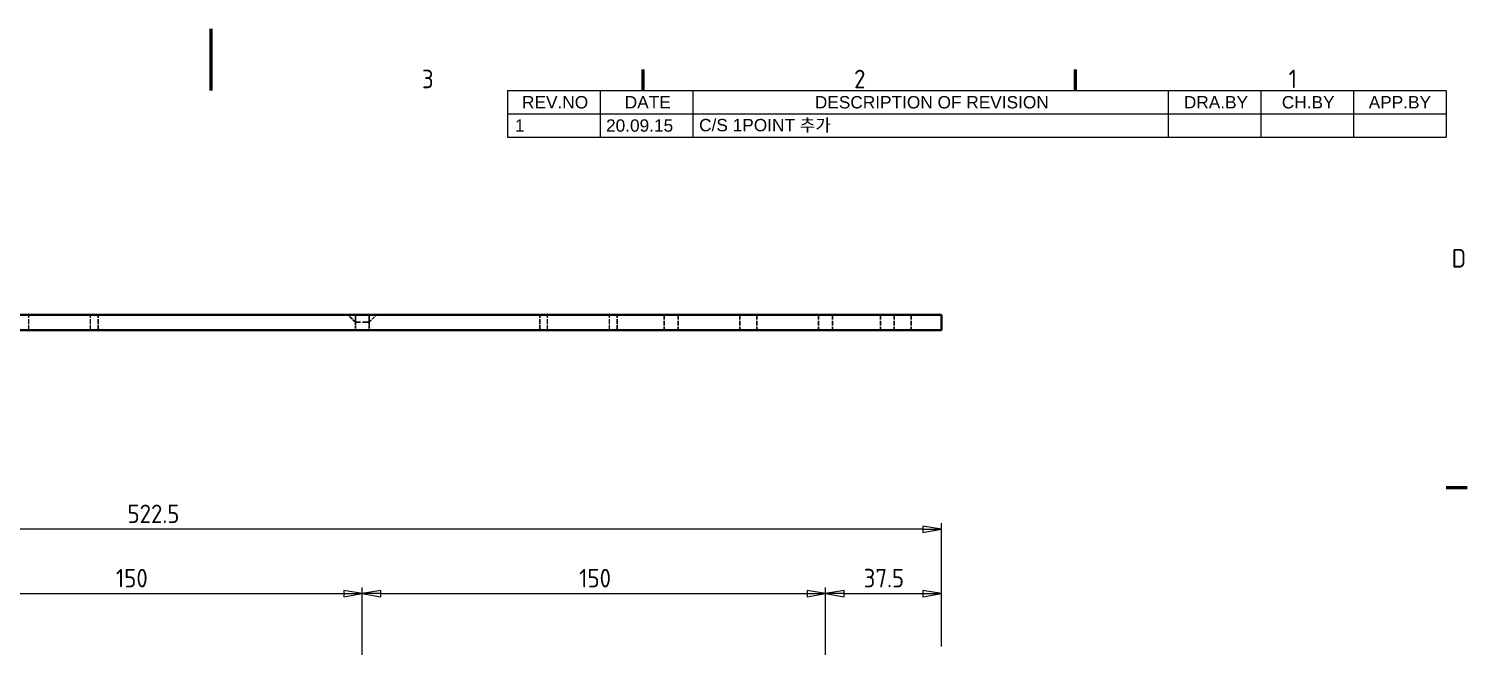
# Model space of a CAD drawing. Header units: millimetres. Extents: x 0 to 840, y 0 to 594.
# Drawn here: x 361 to 826.8, y 394.1 to 594 of the extents above; entities that cross this region are included whole.
import ezdxf

# ---------------------------------------------------------------- set-up
doc = ezdxf.new("R2010")
doc.units = ezdxf.units.MM
doc.header["$LTSCALE"] = 2
doc.linetypes.add('DASHED', pattern=[0.2067, 0.1654, -0.0413])
doc.layers.get('0').update_dxf_attribs({"lineweight": 25})
for name, color, linetype, lineweight in [('가려진 것(ISO)', 5, 'DASHED', 35), ('가려진 좁은 것(ISO)', 5, 'DASHED', 25), ('가시적인 것(ISO)', 7, 'Continuous', 50), ('경계(ISO)', 7, 'Continuous', 70), ('기호(ISO)', 7, 'Continuous', 25), ('치수(ISO)', 7, 'Continuous', 25)]:
    doc.layers.add(name, color=color, linetype=linetype, lineweight=lineweight)
doc.styles.add('ISO ProportionalPSTEK', font='isocp.shx')
doc.styles.add('주 문자 (JIS)', font='arial.ttf')
doc.dimstyles.new('PSTEK', dxfattribs={"dimscale": 2, "dimtxt": 3, "dimasz": 3, "dimexe": 1, "dimexo": 1, "dimgap": 1, "dimtad": 1, "dimrnd": 1e-08, "dimdsep": 46, "dimtxsty": 'ISO ProportionalPSTEK', "dimblk": 'Filled-1', "dimcen": 0.09, "dimdle": 10, "dimclrd": 3, "dimclre": 3, "dimclrt": 1, "dimadec": 1, "dimazin": 2, "dimtfac": 1, "dimtmove": 0, "dimatfit": 3, "dimfxl": 0, "dimtolj": 1, "dimlwd": -1, "dimlwe": -1, "dimarcsym": 0})

# ---------------------------------------------------------------- blocks, each defined once
blk = doc.blocks.new('경계 Default Border')
at = {"layer": '경계(ISO)'}
for p, q in [((280, 287), (280, 290.4)), ((350, 287), (350, 290.4)), ((410, 222.75), (413.4, 222.75))]:
    blk.add_line(p, q, dxfattribs=at)
at = {"layer": '경계(ISO)', "flags": 128}
blk.add_lwpolyline([(210, 297), (210, 287)], dxfattribs=at)
at = {"layer": '경계(ISO)', "color": 1, "char_height": 3, "attachment_point": 7, "style": 'ISO ProportionalPSTEK'}
for s, insert in [('3', (244.17, 287.37)), ('2', (314.13, 287.37)), ('1', (384.49, 287.4)), ('D', (410.88, 258.35))]:
    blk.add_mtext(s, dxfattribs=dict(at, insert=insert))
blk = doc.blocks.new('리비전 내역')
at = {"layer": '기호(ISO)'}
for p, q in [((258, 287), (410, 287)), ((258, 287), (258, 283.22)), ((273, 287), (273, 283.22)), ((288, 287), (288, 283.22)), ((365, 287), (365, 283.22)), ((380, 287), (380, 283.22)), ((395, 287), (395, 283.22)), ((410, 287), (410, 283.22)), ((258, 283.22), (410, 283.22)), ((258, 283.22), (258, 279.44)), ((273, 283.22), (273, 279.44)), ((288, 283.22), (288, 279.44)), ((365, 283.22), (365, 279.44)), ((380, 283.22), (380, 279.44)), ((395, 283.22), (395, 279.44)), ((410, 283.22), (410, 279.44)), ((258, 279.44), (410, 279.44))]:
    blk.add_line(p, q, dxfattribs=at)
at = {"layer": '기호(ISO)', "color": 7, "char_height": 2, "attachment_point": 7, "style": '주 문자 (JIS)'}
for s, insert in [('REV.NO', (260.37, 284.08)), ('DATE', (277, 284.11)), ('DESCRIPTION OF REVISION', (307.78, 284.08)), ('DRA.BY', (367.52, 284.11)), ('CH.BY', (383.38, 284.08)), ('APP.BY', (397.45, 284.11)), ('1', (259.21, 280.33)), ('20.09.15', (273.97, 280.31)), ('C/S 1POINT 추가', (289.04, 280.19))]:
    blk.add_mtext(s, dxfattribs=dict(at, insert=insert))
blk = doc.blocks.new('Filled-1')
at = {"color": 0}
for p, q in [((0, 0), (-1, 0.167)), ((-1, 0.167), (-1, -0.167)), ((-1, 0), (0, 0)), ((-1, -0.167), (0, 0))]:
    blk.add_line(p, q, dxfattribs=at)
at = {"color": 0, "flags": 128}
blk.add_lwpolyline([(-1, -0.167), (0, 0)], dxfattribs=at)
at = {"color": 0}
blk.add_solid([(-1, -0.167), (0, 0), (-1, 0.167), (-1, -0.167)], dxfattribs=at)
blk = doc.blocks.new('*D35')
at = {"layer": 'Defpoints', "color": 0}
for p in [(134.02, 431.97), (134.02, 391.97), (656.52, 391.97)]:
    blk.add_point(p, dxfattribs=at)
at = {"layer": '치수(ISO)', "color": 3}
for p, q in [((134.02, 393.97), (134.02, 433.97)), ((656.52, 393.97), (656.52, 433.97)), ((650.52, 431.97), (140.02, 431.97))]:
    blk.add_line(p, q, dxfattribs=at)
at = {"layer": '치수(ISO)', "color": 3, "xscale": 6, "yscale": 6, "zscale": 6, "rotation": 180}
blk.add_blockref('Filled-1', (134.02, 431.97), dxfattribs=at)
at = {"layer": '치수(ISO)', "color": 3, "xscale": 6, "yscale": 6, "zscale": 6}
blk.add_blockref('Filled-1', (656.52, 431.97), dxfattribs=at)
at = {"layer": '치수(ISO)', "color": 1, "insert": (393, 439.98), "char_height": 6, "attachment_point": 1, "style": 'ISO ProportionalPSTEK'}
blk.add_mtext('\\A1;522.5', dxfattribs=at)
blk = doc.blocks.new('*D41')
at = {"layer": 'Defpoints', "color": 0}
for p in [(469.02, 411.15), (319.02, 372.22), (469.02, 372.22)]:
    blk.add_point(p, dxfattribs=at)
at = {"layer": '치수(ISO)', "color": 3}
for p, q in [((319.02, 374.22), (319.02, 413.15)), ((325.02, 411.15), (463.02, 411.15)), ((469.02, 374.22), (469.02, 413.15))]:
    blk.add_line(p, q, dxfattribs=at)
at = {"layer": '치수(ISO)', "color": 3, "xscale": 6, "yscale": 6, "zscale": 6, "rotation": 180}
blk.add_blockref('Filled-1', (319.02, 411.15), dxfattribs=at)
at = {"layer": '치수(ISO)', "color": 3, "xscale": 6, "yscale": 6, "zscale": 6}
blk.add_blockref('Filled-1', (469.02, 411.15), dxfattribs=at)
at = {"layer": '치수(ISO)', "color": 1, "insert": (389.24, 419.15), "char_height": 6, "attachment_point": 1, "style": 'ISO ProportionalPSTEK'}
blk.add_mtext('\\A1;150', dxfattribs=at)
blk = doc.blocks.new('*D42')
at = {"layer": 'Defpoints', "color": 0}
for p in [(619.02, 411.15), (469.02, 372.22), (619.02, 372.22)]:
    blk.add_point(p, dxfattribs=at)
at = {"layer": '치수(ISO)', "color": 3}
for p, q in [((469.02, 374.22), (469.02, 413.15)), ((475.02, 411.15), (613.02, 411.15)), ((619.02, 374.22), (619.02, 413.15))]:
    blk.add_line(p, q, dxfattribs=at)
at = {"layer": '치수(ISO)', "color": 3, "xscale": 6, "yscale": 6, "zscale": 6, "rotation": 180}
blk.add_blockref('Filled-1', (469.02, 411.15), dxfattribs=at)
at = {"layer": '치수(ISO)', "color": 3, "xscale": 6, "yscale": 6, "zscale": 6}
blk.add_blockref('Filled-1', (619.02, 411.15), dxfattribs=at)
at = {"layer": '치수(ISO)', "color": 1, "insert": (539.24, 419.15), "char_height": 6, "attachment_point": 1, "style": 'ISO ProportionalPSTEK'}
blk.add_mtext('\\A1;150', dxfattribs=at)
blk = doc.blocks.new('*D43')
at = {"layer": 'Defpoints', "color": 0}
for p in [(656.52, 411.15), (656.52, 391.97), (619.02, 372.22)]:
    blk.add_point(p, dxfattribs=at)
at = {"layer": '치수(ISO)', "color": 3}
for p, q in [((619.02, 374.22), (619.02, 413.15)), ((625.02, 411.15), (650.52, 411.15)), ((656.52, 393.97), (656.52, 413.15))]:
    blk.add_line(p, q, dxfattribs=at)
at = {"layer": '치수(ISO)', "color": 3, "xscale": 6, "yscale": 6, "zscale": 6, "rotation": 180}
blk.add_blockref('Filled-1', (619.02, 411.15), dxfattribs=at)
at = {"layer": '치수(ISO)', "color": 3, "xscale": 6, "yscale": 6, "zscale": 6}
blk.add_blockref('Filled-1', (656.52, 411.15), dxfattribs=at)
at = {"layer": '치수(ISO)', "color": 1, "insert": (631.37, 419.15), "char_height": 6, "attachment_point": 1, "style": 'ISO ProportionalPSTEK'}
blk.add_mtext('\\A1;37.5', dxfattribs=at)

msp = doc.modelspace()

# ---------------------------------------------------------------- linework, layer by layer
at = {"layer": '가려진 것(ISO)', "ltscale": 4.761642}
for p, q in [((383.521, 496.444), (383.521, 501.444)), ((526.521, 496.444), (526.521, 501.444)), ((551.521, 496.444), (551.521, 501.444)), ((566.771, 501.444), (566.771, 496.444)), ((571.271, 501.444), (571.271, 496.444)), ((591.271, 501.444), (591.271, 496.444)), ((596.771, 501.444), (596.771, 496.444)), ((616.771, 501.444), (616.771, 496.444)), ((621.271, 501.444), (621.271, 496.444)), ((636.771, 501.444), (636.771, 496.444)), ((641.271, 501.444), (641.271, 496.444)), ((646.771, 501.444), (646.771, 496.444))]:
    msp.add_line(p, q, dxfattribs=at)
at = {"layer": '가려진 것(ISO)', "ltscale": 3.299618}
for p, q in [((466.771, 498.994), (464.321, 501.444)), ((471.271, 498.994), (473.721, 501.444))]:
    msp.add_line(p, q, dxfattribs=at)
at = {"layer": '가려진 것(ISO)', "ltscale": 2.333153}
for p, q in [((466.771, 501.444), (466.771, 498.994)), ((471.271, 501.444), (471.271, 498.994))]:
    msp.add_line(p, q, dxfattribs=at)
at = {"layer": '가려진 것(ISO)', "ltscale": 6.731654}
msp.add_line((471.271, 498.994), (466.771, 498.994), dxfattribs=at)
at = {"layer": '가려진 것(ISO)', "ltscale": 2.428388}
for p, q in [((466.771, 498.994), (466.771, 496.444)), ((471.271, 498.994), (471.271, 496.444))]:
    msp.add_line(p, q, dxfattribs=at)
at = {"layer": '가려진 좁은 것(ISO)', "ltscale": 4.761642}
for p, q in [((361.021, 496.444), (361.021, 501.444)), ((381.021, 496.444), (381.021, 501.444)), ((529.021, 496.444), (529.021, 501.444)), ((549.021, 496.444), (549.021, 501.444))]:
    msp.add_line(p, q, dxfattribs=at)
at = {"layer": '가시적인 것(ISO)'}
for p, q in [((134.021, 501.444), (656.521, 501.444)), ((656.521, 496.444), (656.521, 501.444)), ((656.521, 496.444), (134.021, 496.444))]:
    msp.add_line(p, q, dxfattribs=at)

# ---------------------------------------------------------------- block references
at = {"xscale": 2, "yscale": 2, "zscale": 2}
msp.add_blockref('경계 Default Border', (0, 0), dxfattribs=at)
at = {"layer": '기호(ISO)', "xscale": 2, "yscale": 2, "zscale": 2}
msp.add_blockref('리비전 내역', (0, 0), dxfattribs=at)

# ---------------------------------------------------------------- dimensions: what is measured, and where the dimension line sits
at = {"layer": '치수(ISO)', "color": 3}
for base, p1, p2, override, picture, middle in [((134.021, 431.975), (656.521, 391.975), (134.021, 391.975), {"dimdec": 2, "dimtp": 0, "dimtm": 0, "dimtdec": 2, "dimtofl": 0, "dimatfit": 1}, '*D35', (401.521, 431.975)), ((469.021, 411.148), (319.021, 372.225), (469.021, 372.225), {"dimdec": 2, "dimblk1": 'Filled-1', "dimblk2": 'Filled-1', "dimsah": 1, "dimtp": 0, "dimtm": 0, "dimtdec": 2, "dimtofl": 0, "dimatfit": 1}, '*D41', (394.041, 411.148)), ((619.021, 411.148), (469.021, 372.225), (619.021, 372.225), {"dimdec": 2, "dimblk1": 'Filled-1', "dimblk2": 'Filled-1', "dimsah": 1, "dimtp": 0, "dimtm": 0, "dimtdec": 2, "dimtofl": 0, "dimatfit": 1}, '*D42', (544.041, 411.148)), ((656.521, 411.148), (619.021, 372.225), (656.521, 391.975), {"dimdec": 2, "dimblk1": 'Filled-1', "dimsah": 1, "dimtp": 0, "dimtm": 0, "dimtdec": 2, "dimtofl": 0, "dimatfit": 1}, '*D43', (637.791, 411.148))]:
    dim = msp.add_linear_dim(base=base, p1=p1, p2=p2, angle=180, dimstyle='PSTEK', override=override, dxfattribs=at)
    dim.commit()
    dim.dimension.update_dxf_attribs({"geometry": picture, "text_midpoint": middle, "dimtype": 160})

doc.saveas('drawing.dxf')
